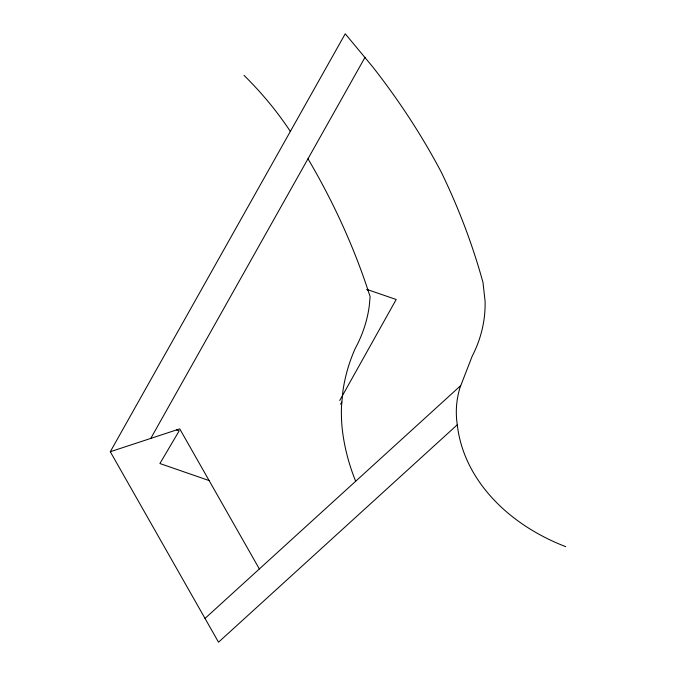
<?xml version="1.0" encoding="UTF-8"?>
<svg xmlns="http://www.w3.org/2000/svg" width="676" height="676" viewBox="0 0 676 676"><rect width="100%" height="100%" fill="white"/><g stroke="black" fill="none" stroke-linecap="round" stroke-linejoin="round"><path stroke-width="1.01" d="M339.724 400.505L396.187 299.493L367.837 289.742M457.289 424.781L218.525 642.2L110.289 451.729L345.233 33.8L372.662 66.814A984.56 751.999 0.4 0 1 441.039 171.696A1012.141 773.074 0.4 0 1 483.01 282.551L485.089 301.268A187.37 143.109 0.4 0 1 472.118 356.345L460.026 387.542A141.521 108.092 0.4 0 0 457.289 424.781L457.297 424.832A188.621 144.165 4.1 0 0 565.711 546.656M150.79 438.394L365.048 57.283M340.594 404.163L341.803 402.009M205.014 618.43L460.643 385.658M110.289 451.729L179.74 428.871L259.347 568.955M366.569 289.582L367.938 290.029M209.121 480.568L159.908 463.533L179.174 430.849L176.58 429.911M290.342 131.44L288.137 128.11A451.636 344.954 0.4 0 0 243.994 75.34M307.986 158.784A1040.203 794.503 0.4 0 1 366.215 284.841L370.118 296.629L369.316 305.535A198.347 151.492 0.4 0 1 355.145 348.639A262.55 200.535 0.4 0 0 342.859 391.497L341.524 406.124A262.55 200.535 0.4 0 0 343.078 435.412A328.113 250.61 0.4 0 0 355.677 481.244"/></g></svg>
